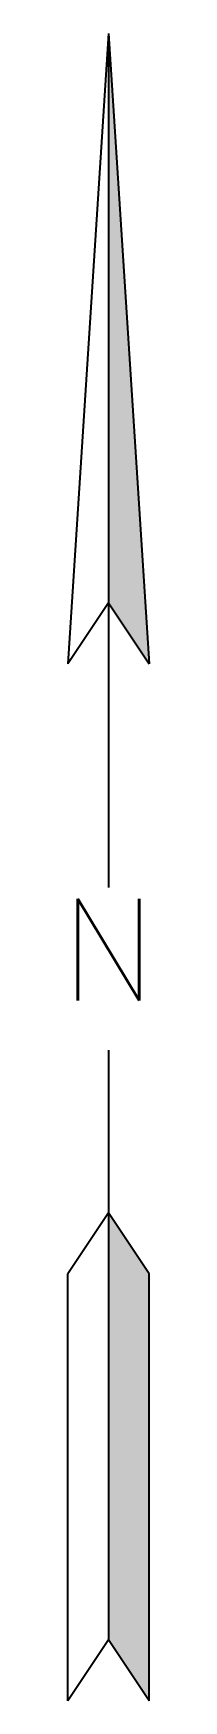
# Model space of a CAD drawing. Header units: millimetres. Extents: x 1161.13 to 1161.33, y -1287.13 to -1283.03.
import ezdxf
from ezdxf.enums import TextEntityAlignment as Align

# ---------------------------------------------------------------- set-up
doc = ezdxf.new("R2010")
doc.units = ezdxf.units.MM
doc.header["$LTSCALE"] = 10
doc.layers.add('Símbolos_Gráficos', color=1, linetype='Continuous')
doc.styles.add('r100', font='romans.shx')

msp = doc.modelspace()

# ---------------------------------------------------------------- hatches: boundary and pattern name
at = {"layer": 'Símbolos_Gráficos'}
h = msp.add_hatch(color=1, dxfattribs=at)
h.paths.add_polyline_path([(1161.227, -1283.0292), (1161.227, -1284.4292), (1161.327, -1284.5792)])
h.paths.add_polyline_path([(1161.327, -1286.0792), (1161.227, -1285.9292), (1161.227, -1286.9792), (1161.327, -1287.1292)])

# ---------------------------------------------------------------- linework, layer by layer
at = {"layer": 'Símbolos_Gráficos', "color": 3}
for p, q in [((1161.227, -1283.0292), (1161.127, -1284.5792)), ((1161.227, -1283.0292), (1161.327, -1284.5792)), ((1161.227, -1283.0292), (1161.227, -1285.1292)), ((1161.227, -1284.4292), (1161.127, -1284.5792)), ((1161.227, -1284.4292), (1161.327, -1284.5792)), ((1161.227, -1285.5292), (1161.227, -1286.9792)), ((1161.227, -1285.9292), (1161.127, -1286.0792)), ((1161.327, -1286.0792), (1161.227, -1285.9292)), ((1161.127, -1287.1292), (1161.127, -1286.0792)), ((1161.327, -1287.1292), (1161.327, -1286.0792)), ((1161.227, -1286.9792), (1161.127, -1287.1292)), ((1161.327, -1287.1292), (1161.227, -1286.9792))]:
    msp.add_line(p, q, dxfattribs=at)

# ---------------------------------------------------------------- texts
at = {"layer": 'Símbolos_Gráficos', "color": 5, "style": 'r100'}
msp.add_text('N', height=0.25, dxfattribs=at).set_placement((1161.227, -1285.4071), align=Align.CENTER)

doc.saveas('drawing.dxf')
